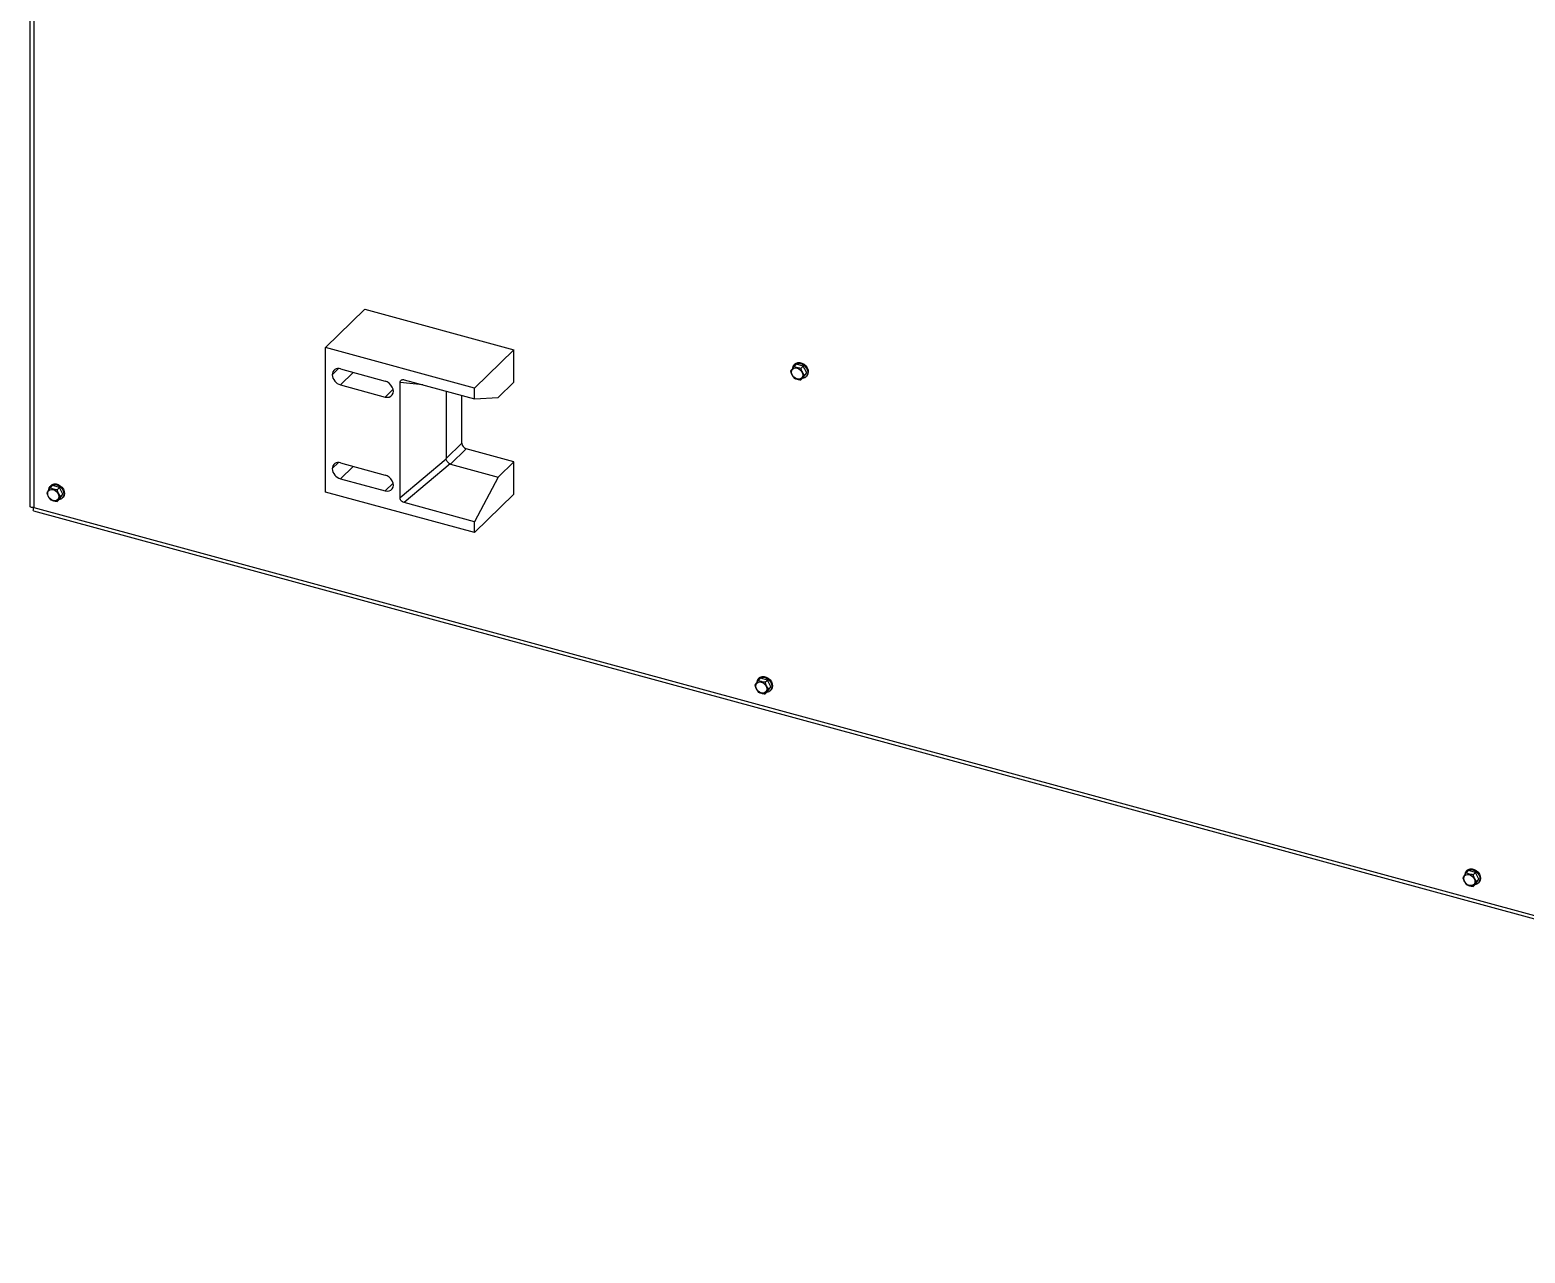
# Paper-space layout '_Trimetrico' of a CAD drawing. Header units: millimetres. Extents: x -836 to 933, y -707 to 744.
# Drawn here: x -836 to 52, y -707 to 19 of the extents above; entities that cross this region are included whole.
import ezdxf

# ---------------------------------------------------------------- set-up
doc = ezdxf.new("R2010")
doc.units = ezdxf.units.MM

psp = doc.layouts.new('_Trimetrico')

# ---------------------------------------------------------------- linework, layer by layer
at = {"color": 7, "linetype": 'Continuous', "lineweight": 25}
for p, q in [((-835.53, 620.91), (-835.53, -263.83)), ((-833.13, 617.5), (-833.13, -264.52)), ((-660.13, -169.66), (-636.79, -146.88)), ((-636.79, -146.88), (-548.35, -170.92)), ((-660.13, -255.37), (-660.13, -169.66)), ((-571.69, -193.69), (-660.13, -169.66)), ((-548.35, -170.92), (-571.69, -193.69)), ((-548.35, -190.2), (-548.35, -170.92)), ((-652.49, -182.17), (-656.15, -185.74)), ((-651.28, -182.35), (-624.75, -189.56)), ((-651.28, -191.78), (-643.73, -184.4)), ((-383.66, -184.19), (-384.19, -183.75)), ((-382.15, -180.88), (-380.75, -179.51)), ((-381.59, -179.32), (-381.97, -179.69)), ((-376.67, -180.62), (-380.75, -179.51)), ((-378.07, -181.99), (-376.67, -180.62)), ((-377.02, -185.99), (-376.02, -185.97)), ((-374.62, -184.6), (-376.67, -180.62)), ((-376.67, -187.48), (-374.62, -184.6)), ((-376.02, -185.97), (-374.62, -184.6)), ((-374.4, -186.25), (-374.77, -186.62)), ((-374.4, -186.25), (-374.61, -186.48)), ((-651.28, -191.78), (-624.75, -198.99)), ((-624.75, -198.99), (-620.04, -194.39)), ((-615.91, -258.66), (-615.91, -190.4)), ((-602.31, -191.8), (-615.91, -190.4)), ((-613.53, -188.75), (-571.69, -200.12)), ((-571.69, -200.12), (-571.69, -193.69)), ((-548.35, -190.2), (-557.69, -199.31)), ((-378.07, -188.84), (-376.67, -187.48)), ((-374.98, -186.84), (-374.61, -186.48)), ((-588.64, -195.51), (-588.64, -235.47)), ((-579.31, -226.36), (-579.31, -198.05)), ((-571.69, -200.12), (-557.69, -199.31)), ((-588.64, -235.47), (-579.31, -226.36)), ((-576.65, -229.66), (-585.99, -238.77)), ((-548.35, -237.35), (-576.65, -229.66)), ((-652.49, -237.88), (-656.15, -241.45)), ((-651.28, -238.06), (-624.75, -245.27)), ((-615.91, -258.66), (-588.61, -235.72)), ((-586.24, -238.67), (-613.53, -261.61)), ((-585.99, -238.77), (-557.69, -246.46)), ((-548.35, -237.35), (-557.69, -246.46)), ((-548.35, -256.63), (-548.35, -237.35)), ((-651.28, -247.49), (-643.73, -240.12)), ((-651.28, -247.49), (-624.75, -254.7)), ((-557.69, -246.46), (-571.69, -272.98)), ((-824.99, -256.25), (-825.52, -255.81)), ((-823.48, -252.94), (-822.08, -251.57)), ((-822.92, -251.39), (-823.29, -251.75)), ((-817.99, -252.68), (-822.08, -251.57)), ((-819.39, -254.05), (-817.99, -252.68)), ((-815.95, -256.67), (-817.99, -252.68)), ((-817.99, -259.54), (-815.95, -256.67)), ((-817.35, -258.03), (-815.95, -256.67)), ((-571.69, -279.41), (-660.13, -255.37)), ((-624.75, -254.7), (-620.04, -250.1)), ((-548.35, -256.63), (-571.69, -279.41)), ((-833.13, -264.52), (784.47, -704.15)), ((-819.39, -260.91), (-817.99, -259.54)), ((-818.35, -258.05), (-817.35, -258.03)), ((-816.31, -258.91), (-815.93, -258.54)), ((-815.72, -258.31), (-816.1, -258.68)), ((-815.72, -258.31), (-815.93, -258.54)), ((-571.69, -272.98), (-613.53, -261.61)), ((-833.47, -266.48), (786.64, -706.79)), ((-571.69, -279.41), (-571.69, -272.98)), ((-404.89, -370.42), (-405.42, -369.99)), ((-403.38, -367.11), (-401.98, -365.75)), ((-402.82, -365.56), (-403.19, -365.92)), ((-397.89, -366.86), (-401.98, -365.75)), ((-399.29, -368.22), (-397.89, -366.86)), ((-398.25, -372.23), (-397.25, -372.21)), ((-395.85, -370.84), (-397.89, -366.86)), ((-397.89, -373.71), (-395.85, -370.84)), ((-397.25, -372.21), (-395.85, -370.84)), ((-395.63, -372.49), (-396, -372.85)), ((-395.63, -372.49), (-395.84, -372.72)), ((-399.29, -375.08), (-397.89, -373.71)), ((-396.21, -373.08), (-395.84, -372.72)), ((15.21, -484.6), (14.68, -484.16)), ((16.72, -481.29), (18.12, -479.92)), ((17.28, -479.73), (16.91, -480.1)), ((22.21, -481.03), (18.12, -479.92)), ((20.81, -482.4), (22.21, -481.03)), ((20.81, -489.25), (22.21, -487.89)), ((21.85, -486.4), (22.85, -486.38)), ((24.25, -485.01), (22.21, -481.03)), ((22.21, -487.89), (24.25, -485.01)), ((22.85, -486.38), (24.25, -485.01)), ((23.89, -487.25), (24.26, -486.89)), ((24.47, -486.66), (24.1, -487.03)), ((24.47, -486.66), (24.26, -486.89))]:
    psp.add_line(p, q, dxfattribs=at)
at = {"color": 7, "linetype": 'Continuous', "lineweight": 25, "flags": 128}
for points in [[(-383.66, -184.19), (-383.5, -183.24), (-383.03, -182.47), (-382.29, -181.96), (-381.37, -181.75), (-380.34, -181.87), (-379.32, -182.31), (-378.39, -183.02), (-377.66, -183.93), (-377.19, -184.95), (-377.02, -185.99)], [(-377.02, -185.99), (-377.19, -186.94), (-377.66, -187.71), (-378.39, -188.22), (-379.32, -188.43), (-380.34, -188.3), (-381.37, -187.87), (-382.29, -187.16), (-383.03, -186.25), (-383.5, -185.22), (-383.66, -184.19)], [(-382.88, -181.72), (-382.71, -180.88), (-382.18, -179.92)], [(-382.18, -179.92), (-381.35, -179.23), (-380.28, -178.86), (-379.07, -178.86), (-377.81, -179.21), (-376.61, -179.89), (-375.55, -180.84), (-374.74, -181.99), (-374.22, -183.25), (-374.05, -184.5), (-374.24, -185.65), (-374.77, -186.62)], [(-381.59, -179.32), (-380.97, -178.86), (-379.91, -178.5), (-378.7, -178.49), (-377.44, -178.84), (-376.23, -179.52), (-375.18, -180.48), (-374.36, -181.63), (-373.85, -182.88), (-373.68, -184.14), (-373.87, -185.29), (-374.4, -186.25)], [(-624.75, -198.99), (-623.49, -199.17), (-622.32, -199.02), (-621.31, -198.54), (-620.54, -197.77), (-620.05, -196.77), (-619.89, -195.59), (-620.05, -194.33), (-620.54, -193.06), (-621.31, -191.87), (-622.32, -190.85), (-623.49, -190.06), (-624.75, -189.56)], [(-624.75, -254.7), (-623.49, -254.88), (-622.32, -254.73), (-621.31, -254.26), (-620.54, -253.49), (-620.05, -252.48), (-619.89, -251.31), (-620.05, -250.04), (-620.54, -248.78), (-621.31, -247.59), (-622.32, -246.57), (-623.49, -245.78), (-624.75, -245.27)], [(-824.99, -256.25), (-824.82, -255.3), (-824.35, -254.53), (-823.62, -254.02), (-822.69, -253.81), (-821.67, -253.93), (-820.64, -254.37), (-819.72, -255.08), (-818.98, -255.99), (-818.51, -257.01), (-818.35, -258.05)], [(-818.35, -258.05), (-818.51, -259), (-818.98, -259.77), (-819.72, -260.28), (-820.64, -260.49), (-821.67, -260.37), (-822.69, -259.93), (-823.62, -259.22), (-824.35, -258.31), (-824.82, -257.29), (-824.99, -256.25)], [(-824.21, -253.78), (-824.03, -252.94), (-823.5, -251.98)], [(-823.5, -251.98), (-822.67, -251.29), (-821.61, -250.93), (-820.4, -250.92), (-819.14, -251.27), (-817.93, -251.95), (-816.88, -252.9), (-816.06, -254.05), (-815.55, -255.31), (-815.38, -256.56), (-815.57, -257.72), (-816.1, -258.68)], [(-822.92, -251.39), (-822.3, -250.92), (-821.23, -250.56), (-820.02, -250.56), (-818.76, -250.91), (-817.56, -251.59), (-816.51, -252.54), (-815.69, -253.69), (-815.17, -254.94), (-815, -256.2), (-815.19, -257.35), (-815.72, -258.31)], [(-404.89, -370.42), (-404.72, -369.47), (-404.25, -368.7), (-403.52, -368.19), (-402.59, -367.99), (-401.57, -368.11), (-400.54, -368.54), (-399.62, -369.25), (-398.88, -370.16), (-398.41, -371.19), (-398.25, -372.23)], [(-398.25, -372.23), (-398.41, -373.18), (-398.88, -373.95), (-399.62, -374.46), (-400.54, -374.66), (-401.57, -374.54), (-402.59, -374.11), (-403.52, -373.4), (-404.25, -372.49), (-404.72, -371.46), (-404.89, -370.42)], [(-404.11, -367.96), (-403.93, -367.11), (-403.4, -366.15)], [(-403.4, -366.15), (-402.57, -365.46), (-401.51, -365.1), (-400.3, -365.09), (-399.04, -365.45), (-397.83, -366.13), (-396.78, -367.08), (-395.96, -368.23), (-395.45, -369.48), (-395.28, -370.74), (-395.47, -371.89), (-396, -372.85)], [(-402.82, -365.56), (-402.2, -365.1), (-401.13, -364.74), (-399.92, -364.73), (-398.67, -365.08), (-397.46, -365.76), (-396.41, -366.71), (-395.59, -367.86), (-395.08, -369.12), (-394.91, -370.37), (-395.09, -371.53), (-395.63, -372.49)], [(17.28, -479.73), (17.9, -479.27), (18.96, -478.91), (20.17, -478.9), (21.43, -479.25), (22.64, -479.93), (23.69, -480.89), (24.51, -482.04), (25.02, -483.29), (25.19, -484.55), (25, -485.7), (24.47, -486.66)], [(15.21, -484.6), (15.37, -483.65), (15.85, -482.88), (16.58, -482.37), (17.51, -482.16), (18.53, -482.28), (19.56, -482.72), (20.48, -483.43), (21.22, -484.34), (21.69, -485.36), (21.85, -486.4)], [(21.85, -486.4), (21.69, -487.35), (21.22, -488.12), (20.48, -488.63), (19.56, -488.84), (18.53, -488.72), (17.51, -488.28), (16.58, -487.57), (15.85, -486.66), (15.37, -485.63), (15.21, -484.6)], [(15.99, -482.13), (16.16, -481.29), (16.7, -480.33)], [(16.7, -480.33), (17.53, -479.64), (18.59, -479.27), (19.8, -479.27), (21.06, -479.62), (22.26, -480.3), (23.32, -481.25), (24.14, -482.4), (24.65, -483.66), (24.82, -484.91), (24.63, -486.07), (24.1, -487.03)]]:
    psp.add_lwpolyline(points, dxfattribs=at)
at = {"color": 7, "linetype": 'Continuous', "lineweight": 25}
for centre, radius, start, end in [((-652.57, -185.68), 3.58, 68.8623, 180.92226), ((-649.48, -185.34), 6.68, 183.39156, 254.33381), ((-377.16, -184.56), 3.15, 274.87756, 319.21605), ((-575.67, -226.15), 3.64, 183.39156, 254.33381), ((-652.57, -241.4), 3.58, 68.8623, 180.92226), ((-649.48, -241.06), 6.68, 183.39156, 254.33381), ((-818.48, -256.62), 3.15, 274.87756, 319.21605), ((-398.39, -370.79), 3.15, 274.87756, 319.21605), ((21.71, -484.97), 3.15, 274.87756, 319.21605)]:
    psp.add_arc(centre, radius, start, end, dxfattribs=at)
for points, knots in [([(-382.15, -180.88), (-382.57, -181.44), (-383.42, -182.56), (-383.94, -183.35), (-384.19, -183.75)], [0, 0, 0, 0, 0.499067, 1, 1, 1, 1]), ([(-384.19, -183.75), (-383.94, -184.49), (-383.42, -185.98), (-382.58, -187.15), (-382.15, -187.73)], [0, 0, 0, 0, 0.499067, 1, 1, 1, 1]), ([(-378.07, -181.99), (-378.83, -181.88), (-380.36, -181.68), (-381.55, -181.14), (-382.15, -180.88)], [0, 0, 0, 0, 0.500142, 1, 1, 1, 1]), ([(-376.02, -185.97), (-376.45, -185.39), (-377.29, -184.22), (-377.81, -182.73), (-378.07, -181.99)], [0, 0, 0, 0, 0.499067, 1, 1, 1, 1]), ([(-378.07, -188.84), (-377.81, -188.45), (-377.3, -187.65), (-376.45, -186.53), (-376.02, -185.97)], [0, 0, 0, 0, 0.499067, 1, 1, 1, 1]), ([(-615.91, -190.4), (-615.87, -190.07), (-615.8, -189.41), (-615.17, -188.8), (-614.36, -188.59), (-613.81, -188.7), (-613.53, -188.75)], [0, 0, 0, 0, 0.278634, 0.559516, 0.780951, 1, 1, 1, 1]), ([(-382.15, -187.73), (-381.55, -188), (-380.36, -188.53), (-378.83, -188.74), (-378.07, -188.84)], [0, 0, 0, 0, 0.499858, 1, 1, 1, 1]), ([(-588.61, -235.72), (-588.62, -235.68), (-588.64, -235.6), (-588.64, -235.51), (-588.64, -235.47)], [0, 0, 0, 0, 0.562315, 1, 1, 1, 1]), ([(-586.24, -238.67), (-586.53, -238.48), (-587.14, -238.11), (-587.88, -237.27), (-588.39, -236.44), (-588.54, -235.96), (-588.61, -235.72)], [0, 0, 0, 0, 0.273913, 0.56133, 0.78599, 1, 1, 1, 1]), ([(-585.99, -238.77), (-586.04, -238.75), (-586.13, -238.72), (-586.2, -238.69), (-586.24, -238.67)], [0, 0, 0, 0, 0.557393, 1, 1, 1, 1]), ([(-823.48, -252.94), (-823.9, -253.5), (-824.75, -254.62), (-825.26, -255.41), (-825.52, -255.81)], [0, 0, 0, 0, 0.499067, 1, 1, 1, 1]), ([(-825.52, -255.81), (-825.26, -256.56), (-824.75, -258.05), (-823.9, -259.21), (-823.48, -259.8)], [0, 0, 0, 0, 0.499067, 1, 1, 1, 1]), ([(-819.39, -254.05), (-820.16, -253.95), (-821.68, -253.74), (-822.88, -253.21), (-823.48, -252.94)], [0, 0, 0, 0, 0.500142, 1, 1, 1, 1]), ([(-817.35, -258.03), (-817.77, -257.45), (-818.62, -256.29), (-819.13, -254.8), (-819.39, -254.05)], [0, 0, 0, 0, 0.499067, 1, 1, 1, 1]), ([(-833.13, -264.52), (-833.62, -264.52), (-834.59, -264.5), (-835.42, -264.18), (-835.46, -263.94), (-835.47, -263.83)], [0, 0, 0, 0, 0.361692, 0.723384, 1, 1, 1, 1]), ([(-833.45, -266.39), (-833.48, -266.4), (-833.58, -266.43), (-833.54, -265.79), (-833.27, -264.95), (-833.13, -264.52)], [0, 0, 0, 0, 0.193629, 0.596814, 1, 1, 1, 1]), ([(-823.48, -259.8), (-822.88, -260.06), (-821.68, -260.6), (-820.16, -260.8), (-819.39, -260.91)], [0, 0, 0, 0, 0.499858, 1, 1, 1, 1]), ([(-819.39, -260.91), (-819.13, -260.51), (-818.62, -259.72), (-817.77, -258.59), (-817.35, -258.03)], [0, 0, 0, 0, 0.499067, 1, 1, 1, 1]), ([(-613.53, -261.61), (-613.89, -261.48), (-614.59, -261.21), (-615.4, -260.39), (-615.84, -259.48), (-615.88, -258.94), (-615.91, -258.66)], [0, 0, 0, 0, 0.278634, 0.559516, 0.780951, 1, 1, 1, 1]), ([(-403.38, -367.11), (-403.8, -367.67), (-404.65, -368.79), (-405.16, -369.59), (-405.42, -369.99)], [0, 0, 0, 0, 0.499067, 1, 1, 1, 1]), ([(-405.42, -369.99), (-405.16, -370.73), (-404.65, -372.22), (-403.8, -373.39), (-403.38, -373.97)], [0, 0, 0, 0, 0.499067, 1, 1, 1, 1]), ([(-399.29, -368.22), (-400.06, -368.12), (-401.58, -367.91), (-402.78, -367.38), (-403.38, -367.11)], [0, 0, 0, 0, 0.500142, 1, 1, 1, 1]), ([(-397.25, -372.21), (-397.67, -371.63), (-398.52, -370.46), (-399.03, -368.97), (-399.29, -368.22)], [0, 0, 0, 0, 0.499067, 1, 1, 1, 1]), ([(-399.29, -375.08), (-399.04, -374.68), (-398.52, -373.89), (-397.67, -372.77), (-397.25, -372.21)], [0, 0, 0, 0, 0.499067, 1, 1, 1, 1]), ([(-403.38, -373.97), (-402.78, -374.24), (-401.58, -374.77), (-400.06, -374.98), (-399.29, -375.08)], [0, 0, 0, 0, 0.499858, 1, 1, 1, 1]), ([(16.72, -481.29), (16.3, -481.85), (15.45, -482.97), (14.94, -483.76), (14.68, -484.16)], [0, 0, 0, 0, 0.499067, 1, 1, 1, 1]), ([(14.68, -484.16), (14.94, -484.9), (15.45, -486.4), (16.3, -487.56), (16.72, -488.14)], [0, 0, 0, 0, 0.499067, 1, 1, 1, 1]), ([(20.81, -482.4), (20.04, -482.29), (18.51, -482.09), (17.32, -481.55), (16.72, -481.29)], [0, 0, 0, 0, 0.500142, 1, 1, 1, 1]), ([(22.85, -486.38), (22.43, -485.8), (21.58, -484.63), (21.06, -483.14), (20.81, -482.4)], [0, 0, 0, 0, 0.499067, 1, 1, 1, 1]), ([(20.81, -489.25), (21.06, -488.86), (21.58, -488.06), (22.42, -486.94), (22.85, -486.38)], [0, 0, 0, 0, 0.499067, 1, 1, 1, 1]), ([(16.72, -488.14), (17.32, -488.41), (18.51, -488.94), (20.04, -489.15), (20.81, -489.25)], [0, 0, 0, 0, 0.499858, 1, 1, 1, 1])]:
    psp.add_open_spline(points, degree=3, knots=knots, dxfattribs=at)

doc.saveas('drawing.dxf')
